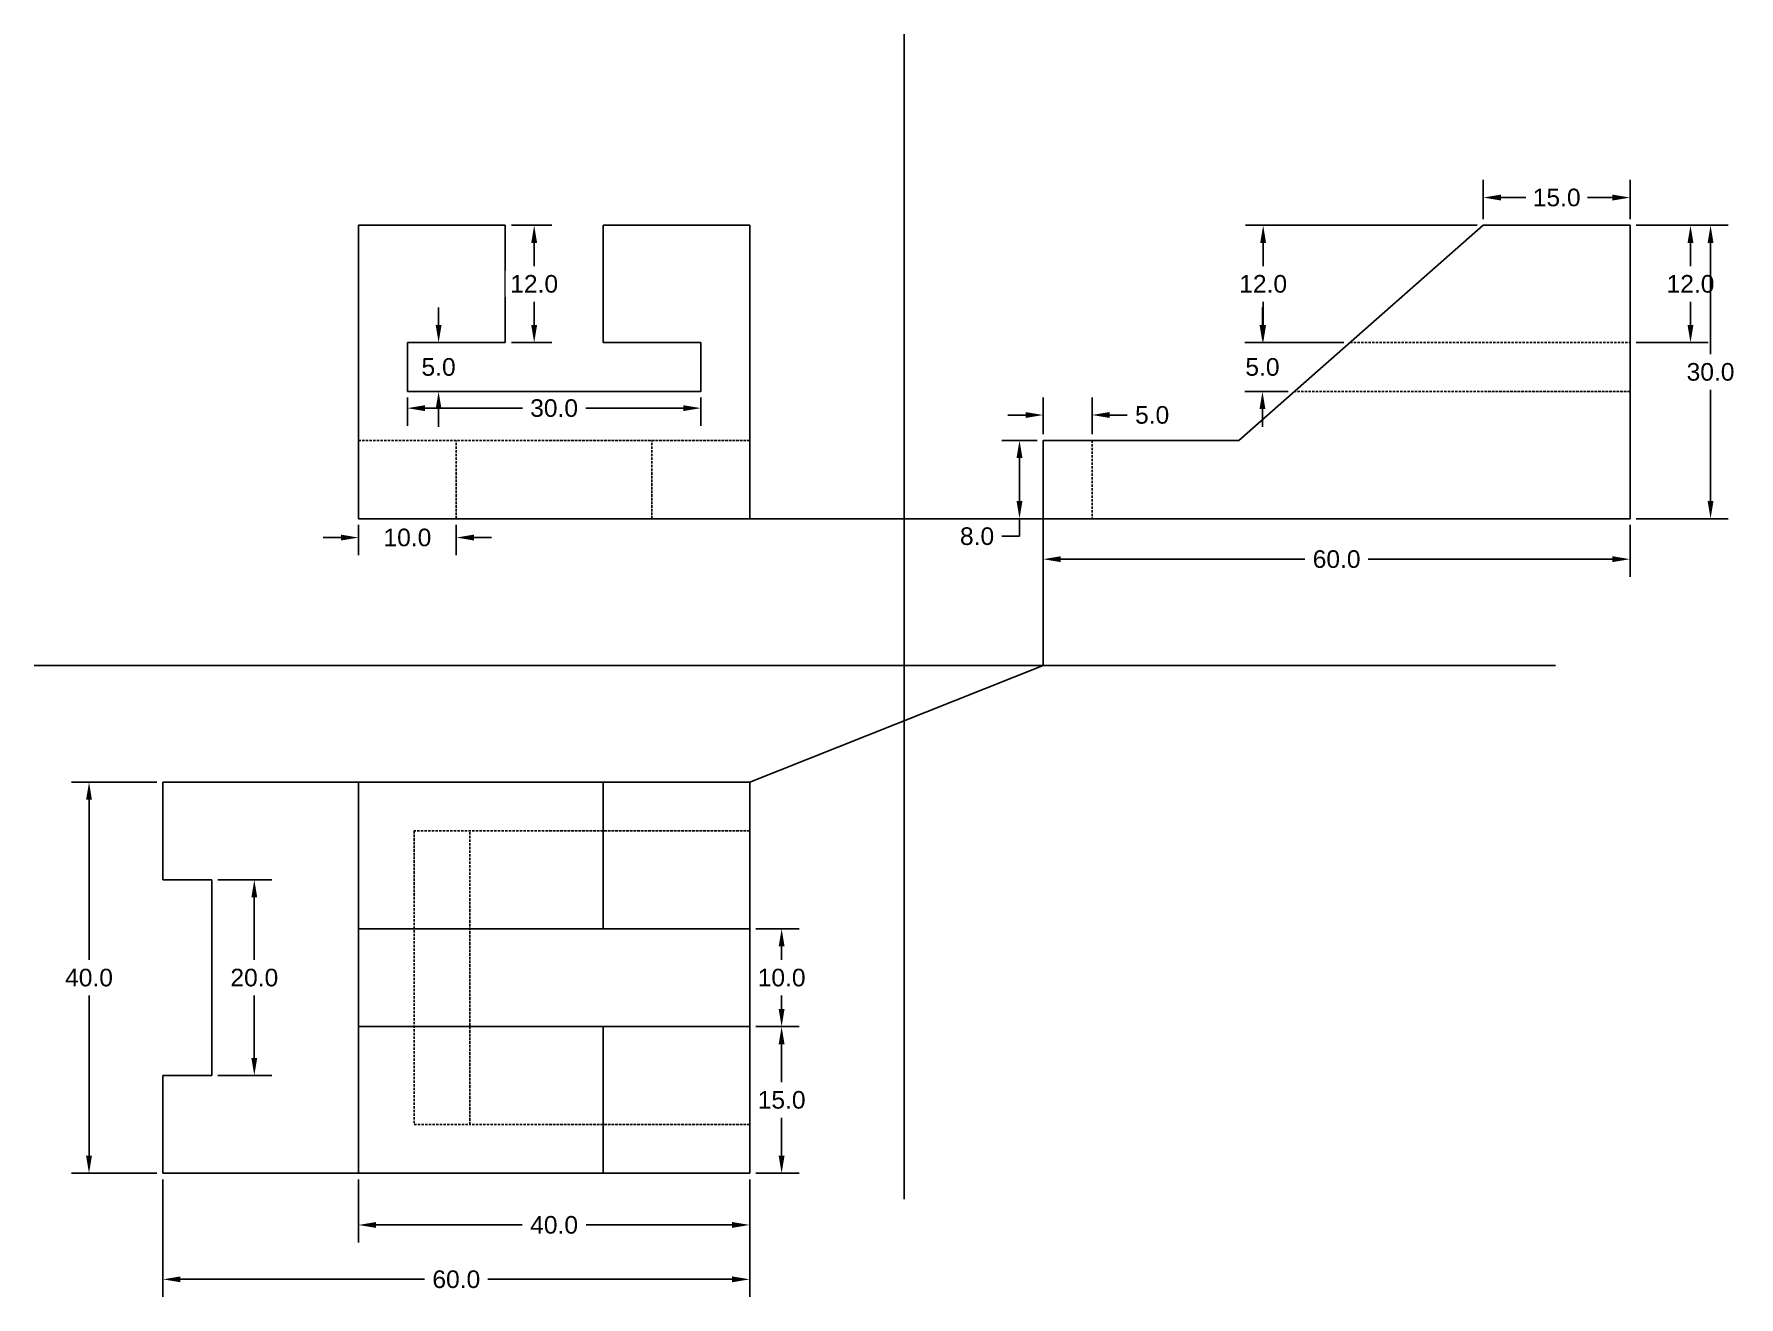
# Model space of a CAD drawing. Header units: inches. Extents: x 142 to 316, y 124 to 253.
import ezdxf

# ---------------------------------------------------------------- set-up
doc = ezdxf.new("R2010")
doc.units = ezdxf.units.IN
doc.header["$MEASUREMENT"] = 0
doc.linetypes.add('HIDDEN', pattern=[0.375, 0.25, -0.125])
for name, color, linetype in [('dymention', 1, 'Continuous'), ('hidden line', 2, 'HIDDEN'), ('separation', 5, 'Continuous')]:
    doc.layers.add(name, color=color, linetype=linetype)
doc.styles.get("Standard").update_dxf_attribs({"font": 'arial.ttf'})
doc.dimstyles.get("Standard").update_dxf_attribs({"dimscale": 10, "dimtxt": 0.18, "dimasz": 0.18, "dimexe": 0.18, "dimexo": 0.0625, "dimgap": 0.09, "dimtad": 0, "dimtih": 1, "dimtoh": 1, "dimdec": 1, "dimzin": 0, "dimdsep": 46, "dimtxsty": 'Standard', "dimcen": 0.09, "dimclrt": 4, "dimadec": 0, "dimazin": 0, "dimtfac": 1, "dimtdec": 1, "dimtofl": 0, "dimtmove": 0, "dimatfit": 3, "dimfxl": 1, "dimtfill": 1, "dimtfillclr": 256, "dimtolj": 1, "dimtzin": 0, "dimarcsym": 0})

# ---------------------------------------------------------------- blocks, each defined once
blk = doc.blocks.new('*D1')
at = {"layer": 'Defpoints', "color": 0, "transparency": 16777216}
for p in [(189.95, 233.24), (189.95, 221.24), (192.91, 221.24)]:
    blk.add_point(p, dxfattribs=at)
at = {"layer": 'dymention', "color": 0, "lineweight": -2, "transparency": 16777216}
for p, q in [((190.58, 233.24), (194.71, 233.24)), ((192.91, 231.44), (192.91, 229.06)), ((192.91, 223.04), (192.91, 225.42)), ((190.58, 221.24), (194.71, 221.24))]:
    blk.add_line(p, q, dxfattribs=at)
at = {"layer": 'dymention', "color": 0, "transparency": 16777216}
for points in [[(192.61, 231.44), (193.21, 231.44), (192.91, 233.24)], [(192.61, 223.04), (193.21, 223.04), (192.91, 221.24)]]:
    blk.add_solid(points, dxfattribs=at)
at = {"layer": 'dymention', "color": 4, "transparency": 16777216, "insert": (192.91, 227.24), "char_height": 1.8, "attachment_point": 5, "bg_fill": 3, "box_fill_scale": 1.25, "bg_fill_color": 256, "bg_fill_true_color": 13158600, "bg_fill_transparency": 0}
blk.add_mtext('\\A1;12.0', dxfattribs=at)
blk = doc.blocks.new('*D2')
at = {"layer": 'Defpoints', "color": 0, "transparency": 16777216}
for p in [(304.95, 233.24), (304.95, 221.24), (311.13, 221.24)]:
    blk.add_point(p, dxfattribs=at)
at = {"layer": 'dymention', "color": 0, "lineweight": -2, "transparency": 16777216}
for p, q in [((305.58, 233.24), (312.93, 233.24)), ((311.13, 231.44), (311.13, 229.06)), ((311.13, 223.04), (311.13, 225.42)), ((305.58, 221.24), (312.93, 221.24))]:
    blk.add_line(p, q, dxfattribs=at)
at = {"layer": 'dymention', "color": 0, "transparency": 16777216}
for points in [[(310.83, 231.44), (311.43, 231.44), (311.13, 233.24)], [(310.83, 223.04), (311.43, 223.04), (311.13, 221.24)]]:
    blk.add_solid(points, dxfattribs=at)
at = {"layer": 'dymention', "color": 4, "transparency": 16777216, "insert": (311.13, 227.24), "char_height": 1.8, "attachment_point": 5, "bg_fill": 3, "box_fill_scale": 1.25, "bg_fill_color": 256, "bg_fill_true_color": 13158600, "bg_fill_transparency": 0}
blk.add_mtext('\\A1;12.0', dxfattribs=at)
blk = doc.blocks.new('*D3')
at = {"layer": 'Defpoints', "color": 0, "transparency": 16777216}
for p in [(304.95, 233.24), (304.95, 203.24), (313.18, 203.24)]:
    blk.add_point(p, dxfattribs=at)
at = {"layer": 'dymention', "color": 0, "lineweight": -2, "transparency": 16777216}
for p, q in [((305.58, 233.24), (314.98, 233.24)), ((313.18, 231.44), (313.18, 220.06)), ((313.18, 205.04), (313.18, 216.42)), ((305.58, 203.24), (314.98, 203.24))]:
    blk.add_line(p, q, dxfattribs=at)
at = {"layer": 'dymention', "color": 0, "transparency": 16777216}
for points in [[(312.88, 231.44), (313.48, 231.44), (313.18, 233.24)], [(312.88, 205.04), (313.48, 205.04), (313.18, 203.24)]]:
    blk.add_solid(points, dxfattribs=at)
at = {"layer": 'dymention', "color": 4, "transparency": 16777216, "insert": (313.18, 218.24), "char_height": 1.8, "attachment_point": 5, "bg_fill": 3, "box_fill_scale": 1.25, "bg_fill_color": 256, "bg_fill_true_color": 13158600, "bg_fill_transparency": 0}
blk.add_mtext('\\A1;30.0', dxfattribs=at)
blk = doc.blocks.new('*D4')
at = {"layer": 'Defpoints', "color": 0, "transparency": 16777216}
for p in [(244.95, 203.24), (304.95, 203.24), (304.95, 199.1)]:
    blk.add_point(p, dxfattribs=at)
at = {"layer": 'dymention', "color": 0, "lineweight": -2, "transparency": 16777216}
for p, q in [((244.95, 202.62), (244.95, 197.3)), ((304.95, 202.62), (304.95, 197.3)), ((246.75, 199.1), (271.71, 199.1)), ((303.15, 199.1), (278.19, 199.1))]:
    blk.add_line(p, q, dxfattribs=at)
at = {"layer": 'dymention', "color": 0, "transparency": 16777216}
for points in [[(246.75, 199.4), (246.75, 198.8), (244.95, 199.1)], [(303.15, 199.4), (303.15, 198.8), (304.95, 199.1)]]:
    blk.add_solid(points, dxfattribs=at)
at = {"layer": 'dymention', "color": 4, "transparency": 16777216, "insert": (274.95, 199.1), "char_height": 1.8, "attachment_point": 5, "bg_fill": 3, "box_fill_scale": 1.25, "bg_fill_color": 256, "bg_fill_true_color": 13158600, "bg_fill_transparency": 0}
blk.add_mtext('\\A1;60.0', dxfattribs=at)
blk = doc.blocks.new('*D5')
at = {"layer": 'Defpoints', "color": 0, "transparency": 16777216}
for p in [(244.95, 211.24), (242.53, 203.24), (244.95, 203.24)]:
    blk.add_point(p, dxfattribs=at)
at = {"layer": 'dymention', "color": 0, "lineweight": -2, "transparency": 16777216}
for p, q in [((244.33, 211.24), (240.73, 211.24)), ((242.53, 209.44), (242.53, 205.04)), ((244.33, 203.24), (240.73, 203.24)), ((242.53, 203.24), (242.53, 201.44)), ((242.53, 201.44), (240.73, 201.44))]:
    blk.add_line(p, q, dxfattribs=at)
at = {"layer": 'dymention', "color": 0, "transparency": 16777216}
for points in [[(242.23, 209.44), (242.83, 209.44), (242.53, 211.24)], [(242.23, 205.04), (242.83, 205.04), (242.53, 203.24)]]:
    blk.add_solid(points, dxfattribs=at)
at = {"layer": 'dymention', "color": 4, "transparency": 16777216, "insert": (238.19, 201.44), "char_height": 1.8, "attachment_point": 5, "bg_fill": 3, "box_fill_scale": 1.25, "bg_fill_color": 256, "bg_fill_true_color": 13158600, "bg_fill_transparency": 0}
blk.add_mtext('\\A1;8.0', dxfattribs=at)
blk = doc.blocks.new('*D6')
at = {"layer": 'Defpoints', "color": 0, "transparency": 16777216}
for p in [(267.37, 221.24), (276.32, 221.24), (270.64, 216.24)]:
    blk.add_point(p, dxfattribs=at)
at = {"layer": 'dymention', "color": 0, "lineweight": -2, "transparency": 16777216}
for p, q in [((267.37, 223.04), (267.37, 224.84)), ((275.69, 221.24), (265.57, 221.24)), ((270.01, 216.24), (265.57, 216.24)), ((267.37, 214.44), (267.37, 212.64))]:
    blk.add_line(p, q, dxfattribs=at)
at = {"layer": 'dymention', "color": 0, "transparency": 16777216}
for points in [[(267.07, 223.04), (267.67, 223.04), (267.37, 221.24)], [(267.07, 214.44), (267.67, 214.44), (267.37, 216.24)]]:
    blk.add_solid(points, dxfattribs=at)
at = {"layer": 'dymention', "color": 4, "transparency": 16777216, "insert": (267.37, 218.74), "char_height": 1.8, "attachment_point": 5, "bg_fill": 3, "box_fill_scale": 1.25, "bg_fill_color": 256, "bg_fill_true_color": 13158600, "bg_fill_transparency": 0}
blk.add_mtext('\\A1;5.0', dxfattribs=at)
blk = doc.blocks.new('*D7')
at = {"layer": 'Defpoints', "color": 0, "transparency": 16777216}
for p in [(289.95, 233.24), (267.44, 221.24), (276.32, 221.24)]:
    blk.add_point(p, dxfattribs=at)
at = {"layer": 'dymention', "color": 0, "lineweight": -2, "transparency": 16777216}
for p, q in [((289.33, 233.24), (265.64, 233.24)), ((267.44, 231.44), (267.44, 229.06)), ((267.44, 223.04), (267.44, 225.42)), ((275.69, 221.24), (265.64, 221.24))]:
    blk.add_line(p, q, dxfattribs=at)
at = {"layer": 'dymention', "color": 0, "transparency": 16777216}
for points in [[(267.14, 231.44), (267.74, 231.44), (267.44, 233.24)], [(267.14, 223.04), (267.74, 223.04), (267.44, 221.24)]]:
    blk.add_solid(points, dxfattribs=at)
at = {"layer": 'dymention', "color": 4, "transparency": 16777216, "insert": (267.44, 227.24), "char_height": 1.8, "attachment_point": 5, "bg_fill": 3, "box_fill_scale": 1.25, "bg_fill_color": 256, "bg_fill_true_color": 13158600, "bg_fill_transparency": 0}
blk.add_mtext('\\A1;12.0', dxfattribs=at)
blk = doc.blocks.new('*D8')
at = {"layer": 'Defpoints', "color": 0, "transparency": 16777216}
for p in [(179.95, 216.24), (209.95, 216.24), (209.95, 214.54)]:
    blk.add_point(p, dxfattribs=at)
at = {"layer": 'dymention', "color": 0, "lineweight": -2, "transparency": 16777216}
for p, q in [((179.95, 215.62), (179.95, 212.74)), ((181.75, 214.54), (191.72, 214.54)), ((208.15, 214.54), (198.19, 214.54)), ((209.95, 215.62), (209.95, 212.74))]:
    blk.add_line(p, q, dxfattribs=at)
at = {"layer": 'dymention', "color": 0, "transparency": 16777216}
for points in [[(181.75, 214.84), (181.75, 214.24), (179.95, 214.54)], [(208.15, 214.84), (208.15, 214.24), (209.95, 214.54)]]:
    blk.add_solid(points, dxfattribs=at)
at = {"layer": 'dymention', "color": 4, "transparency": 16777216, "insert": (194.95, 214.54), "char_height": 1.8, "attachment_point": 5, "bg_fill": 3, "box_fill_scale": 1.25, "bg_fill_color": 256, "bg_fill_true_color": 13158600, "bg_fill_transparency": 0}
blk.add_mtext('\\A1;30.0', dxfattribs=at)
blk = doc.blocks.new('*D9')
at = {"layer": 'Defpoints', "color": 0, "transparency": 16777216}
for p in [(174.95, 203.24), (184.95, 203.24), (184.95, 201.31)]:
    blk.add_point(p, dxfattribs=at)
at = {"layer": 'dymention', "color": 0, "lineweight": -2, "transparency": 16777216}
for p, q in [((174.95, 202.62), (174.95, 199.51)), ((184.95, 202.62), (184.95, 199.51)), ((173.15, 201.31), (171.35, 201.31)), ((186.75, 201.31), (188.55, 201.31))]:
    blk.add_line(p, q, dxfattribs=at)
at = {"layer": 'dymention', "color": 0, "transparency": 16777216}
for points in [[(173.15, 201.61), (173.15, 201.01), (174.95, 201.31)], [(186.75, 201.61), (186.75, 201.01), (184.95, 201.31)]]:
    blk.add_solid(points, dxfattribs=at)
at = {"layer": 'dymention', "color": 4, "transparency": 16777216, "insert": (179.95, 201.31), "char_height": 1.8, "attachment_point": 5, "bg_fill": 3, "box_fill_scale": 1.25, "bg_fill_color": 256, "bg_fill_true_color": 13158600, "bg_fill_transparency": 0}
blk.add_mtext('\\A1;10.0', dxfattribs=at)
blk = doc.blocks.new('*D10')
at = {"layer": 'Defpoints', "color": 0, "transparency": 16777216}
for p in [(249.95, 213.84), (244.95, 211.24), (249.95, 211.24)]:
    blk.add_point(p, dxfattribs=at)
at = {"layer": 'dymention', "color": 0, "lineweight": -2, "transparency": 16777216}
for p, q in [((244.95, 211.87), (244.95, 215.64)), ((249.95, 211.87), (249.95, 215.64)), ((243.15, 213.84), (241.35, 213.84)), ((251.75, 213.84), (253.55, 213.84))]:
    blk.add_line(p, q, dxfattribs=at)
at = {"layer": 'dymention', "color": 0, "transparency": 16777216}
for points in [[(243.15, 214.14), (243.15, 213.54), (244.95, 213.84)], [(251.75, 214.14), (251.75, 213.54), (249.95, 213.84)]]:
    blk.add_solid(points, dxfattribs=at)
at = {"layer": 'dymention', "color": 4, "transparency": 16777216, "insert": (256.09, 213.84), "char_height": 1.8, "attachment_point": 5, "bg_fill": 3, "box_fill_scale": 1.25, "bg_fill_color": 256, "bg_fill_true_color": 13158600, "bg_fill_transparency": 0}
blk.add_mtext('\\A1;5.0', dxfattribs=at)
blk = doc.blocks.new('*D11')
at = {"layer": 'Defpoints', "color": 0, "transparency": 16777216}
for p in [(179.95, 221.24), (179.95, 216.24), (183.14, 216.24)]:
    blk.add_point(p, dxfattribs=at)
at = {"layer": 'dymention', "color": 0, "lineweight": -2, "transparency": 16777216}
for p, q in [((183.14, 223.04), (183.14, 224.84)), ((180.58, 221.24), (184.94, 221.24)), ((180.58, 216.24), (184.94, 216.24)), ((183.14, 214.44), (183.14, 212.64))]:
    blk.add_line(p, q, dxfattribs=at)
at = {"layer": 'dymention', "color": 0, "transparency": 16777216}
for points in [[(182.84, 223.04), (183.44, 223.04), (183.14, 221.24)], [(182.84, 214.44), (183.44, 214.44), (183.14, 216.24)]]:
    blk.add_solid(points, dxfattribs=at)
at = {"layer": 'dymention', "color": 4, "transparency": 16777216, "insert": (183.14, 218.74), "char_height": 1.8, "attachment_point": 5, "bg_fill": 3, "box_fill_scale": 1.25, "bg_fill_color": 256, "bg_fill_true_color": 13158600, "bg_fill_transparency": 0}
blk.add_mtext('\\A1;5.0', dxfattribs=at)
blk = doc.blocks.new('*D12')
at = {"layer": 'Defpoints', "color": 0, "transparency": 16777216}
for p in [(304.95, 236.07), (289.95, 233.24), (304.95, 233.24)]:
    blk.add_point(p, dxfattribs=at)
at = {"layer": 'dymention', "color": 0, "lineweight": -2, "transparency": 16777216}
for p, q in [((289.95, 233.87), (289.95, 237.87)), ((304.95, 233.87), (304.95, 237.87)), ((291.75, 236.07), (294.3, 236.07)), ((303.15, 236.07), (300.6, 236.07))]:
    blk.add_line(p, q, dxfattribs=at)
at = {"layer": 'dymention', "color": 0, "transparency": 16777216}
for points in [[(291.75, 236.37), (291.75, 235.77), (289.95, 236.07)], [(303.15, 236.37), (303.15, 235.77), (304.95, 236.07)]]:
    blk.add_solid(points, dxfattribs=at)
at = {"layer": 'dymention', "color": 4, "transparency": 16777216, "insert": (297.45, 236.07), "char_height": 1.8, "attachment_point": 5, "bg_fill": 3, "box_fill_scale": 1.25, "bg_fill_color": 256, "bg_fill_true_color": 13158600, "bg_fill_transparency": 0}
blk.add_mtext('\\A1;15.0', dxfattribs=at)
blk = doc.blocks.new('*D13')
at = {"layer": 'Defpoints', "color": 0, "transparency": 16777216}
for p in [(214.95, 151.31), (218.21, 151.31), (214.95, 136.31)]:
    blk.add_point(p, dxfattribs=at)
at = {"layer": 'dymention', "color": 0, "lineweight": -2, "transparency": 16777216}
for p, q in [((215.58, 151.31), (220.01, 151.31)), ((218.21, 149.51), (218.21, 145.63)), ((218.21, 138.11), (218.21, 141.99)), ((215.58, 136.31), (220.01, 136.31))]:
    blk.add_line(p, q, dxfattribs=at)
at = {"layer": 'dymention', "color": 0, "transparency": 16777216}
for points in [[(217.91, 149.51), (218.51, 149.51), (218.21, 151.31)], [(217.91, 138.11), (218.51, 138.11), (218.21, 136.31)]]:
    blk.add_solid(points, dxfattribs=at)
at = {"layer": 'dymention', "color": 4, "transparency": 16777216, "insert": (218.21, 143.81), "char_height": 1.8, "attachment_point": 5, "bg_fill": 3, "box_fill_scale": 1.25, "bg_fill_color": 256, "bg_fill_true_color": 13158600, "bg_fill_transparency": 0}
blk.add_mtext('\\A1;15.0', dxfattribs=at)
blk = doc.blocks.new('*D14')
at = {"layer": 'Defpoints', "color": 0, "transparency": 16777216}
for p in [(214.95, 161.31), (218.21, 161.31), (214.95, 151.31)]:
    blk.add_point(p, dxfattribs=at)
at = {"layer": 'dymention', "color": 0, "lineweight": -2, "transparency": 16777216}
for p, q in [((215.58, 161.31), (220.01, 161.31)), ((218.21, 159.51), (218.21, 158.13)), ((218.21, 153.11), (218.21, 154.49)), ((215.58, 151.31), (220.01, 151.31))]:
    blk.add_line(p, q, dxfattribs=at)
at = {"layer": 'dymention', "color": 0, "transparency": 16777216}
for points in [[(217.91, 159.51), (218.51, 159.51), (218.21, 161.31)], [(217.91, 153.11), (218.51, 153.11), (218.21, 151.31)]]:
    blk.add_solid(points, dxfattribs=at)
at = {"layer": 'dymention', "color": 4, "transparency": 16777216, "insert": (218.21, 156.31), "char_height": 1.8, "attachment_point": 5, "bg_fill": 3, "box_fill_scale": 1.25, "bg_fill_color": 256, "bg_fill_true_color": 13158600, "bg_fill_transparency": 0}
blk.add_mtext('\\A1;10.0', dxfattribs=at)
blk = doc.blocks.new('*D15')
at = {"layer": 'Defpoints', "color": 0, "transparency": 16777216}
for p in [(174.95, 136.31), (214.95, 136.31), (174.95, 131.03)]:
    blk.add_point(p, dxfattribs=at)
at = {"layer": 'dymention', "color": 0, "lineweight": -2, "transparency": 16777216}
for p, q in [((174.95, 135.69), (174.95, 129.23)), ((214.95, 135.69), (214.95, 129.23)), ((176.75, 131.03), (191.68, 131.03)), ((213.15, 131.03), (198.22, 131.03))]:
    blk.add_line(p, q, dxfattribs=at)
at = {"layer": 'dymention', "color": 0, "transparency": 16777216}
for points in [[(176.75, 131.33), (176.75, 130.73), (174.95, 131.03)], [(213.15, 131.33), (213.15, 130.73), (214.95, 131.03)]]:
    blk.add_solid(points, dxfattribs=at)
at = {"layer": 'dymention', "color": 4, "transparency": 16777216, "insert": (194.95, 131.03), "char_height": 1.8, "attachment_point": 5, "bg_fill": 3, "box_fill_scale": 1.25, "bg_fill_color": 256, "bg_fill_true_color": 13158600, "bg_fill_transparency": 0}
blk.add_mtext('\\A1;40.0', dxfattribs=at)
blk = doc.blocks.new('*D16')
at = {"layer": 'Defpoints', "color": 0, "transparency": 16777216}
for p in [(154.95, 136.31), (214.95, 136.31), (154.95, 125.47)]:
    blk.add_point(p, dxfattribs=at)
at = {"layer": 'dymention', "color": 0, "lineweight": -2, "transparency": 16777216}
for p, q in [((154.95, 135.69), (154.95, 123.67)), ((214.95, 135.69), (214.95, 123.67)), ((156.75, 125.47), (181.71, 125.47)), ((213.15, 125.47), (188.19, 125.47))]:
    blk.add_line(p, q, dxfattribs=at)
at = {"layer": 'dymention', "color": 0, "transparency": 16777216}
for points in [[(156.75, 125.77), (156.75, 125.17), (154.95, 125.47)], [(213.15, 125.77), (213.15, 125.17), (214.95, 125.47)]]:
    blk.add_solid(points, dxfattribs=at)
at = {"layer": 'dymention', "color": 4, "transparency": 16777216, "insert": (184.95, 125.47), "char_height": 1.8, "attachment_point": 5, "bg_fill": 3, "box_fill_scale": 1.25, "bg_fill_color": 256, "bg_fill_true_color": 13158600, "bg_fill_transparency": 0}
blk.add_mtext('\\A1;60.0', dxfattribs=at)
blk = doc.blocks.new('*D17')
at = {"layer": 'Defpoints', "color": 0, "transparency": 16777216}
for p in [(147.4, 176.31), (154.95, 176.31), (154.95, 136.31)]:
    blk.add_point(p, dxfattribs=at)
at = {"layer": 'dymention', "color": 0, "lineweight": -2, "transparency": 16777216}
for p, q in [((154.33, 176.31), (145.6, 176.31)), ((147.4, 174.51), (147.4, 158.13)), ((147.4, 138.11), (147.4, 154.49)), ((154.33, 136.31), (145.6, 136.31))]:
    blk.add_line(p, q, dxfattribs=at)
at = {"layer": 'dymention', "color": 0, "transparency": 16777216}
for points in [[(147.1, 174.51), (147.7, 174.51), (147.4, 176.31)], [(147.1, 138.11), (147.7, 138.11), (147.4, 136.31)]]:
    blk.add_solid(points, dxfattribs=at)
at = {"layer": 'dymention', "color": 4, "transparency": 16777216, "insert": (147.4, 156.31), "char_height": 1.8, "attachment_point": 5, "bg_fill": 3, "box_fill_scale": 1.25, "bg_fill_color": 256, "bg_fill_true_color": 13158600, "bg_fill_transparency": 0}
blk.add_mtext('\\A1;40.0', dxfattribs=at)
blk = doc.blocks.new('*D18')
at = {"layer": 'Defpoints', "color": 0, "transparency": 16777216}
for p in [(159.95, 166.31), (164.3, 166.31), (159.95, 146.31)]:
    blk.add_point(p, dxfattribs=at)
at = {"layer": 'dymention', "color": 0, "lineweight": -2, "transparency": 16777216}
for p, q in [((160.58, 166.31), (166.1, 166.31)), ((164.3, 164.51), (164.3, 158.13)), ((164.3, 148.11), (164.3, 154.49)), ((160.58, 146.31), (166.1, 146.31))]:
    blk.add_line(p, q, dxfattribs=at)
at = {"layer": 'dymention', "color": 0, "transparency": 16777216}
for points in [[(164, 164.51), (164.6, 164.51), (164.3, 166.31)], [(164, 148.11), (164.6, 148.11), (164.3, 146.31)]]:
    blk.add_solid(points, dxfattribs=at)
at = {"layer": 'dymention', "color": 4, "transparency": 16777216, "insert": (164.3, 156.31), "char_height": 1.8, "attachment_point": 5, "bg_fill": 3, "box_fill_scale": 1.25, "bg_fill_color": 256, "bg_fill_true_color": 13158600, "bg_fill_transparency": 0}
blk.add_mtext('\\A1;20.0', dxfattribs=at)

msp = doc.modelspace()

# ---------------------------------------------------------------- linework, layer by layer
for p, q in [((174.95, 211.24), (174.95, 233.24)), ((174.95, 233.24), (189.95, 233.24)), ((189.95, 233.24), (189.95, 221.24)), ((214.95, 233.24), (199.95, 233.24)), ((199.95, 233.24), (199.95, 221.24)), ((214.95, 211.24), (214.95, 233.24)), ((189.95, 221.24), (179.95, 221.24)), ((179.95, 221.24), (179.95, 216.24)), ((199.95, 221.24), (209.95, 221.24)), ((209.95, 221.24), (209.95, 216.24)), ((179.95, 216.24), (189.95, 216.24)), ((179.95, 216.24), (194.95, 216.24)), ((189.95, 216.24), (209.95, 216.24)), ((209.95, 216.24), (194.95, 216.24)), ((174.95, 203.24), (174.95, 211.24)), ((214.95, 203.24), (214.95, 211.24)), ((244.95, 211.24), (264.95, 211.24)), ((184.95, 203.24), (174.95, 203.24)), ((204.95, 203.24), (184.95, 203.24)), ((214.95, 203.24), (204.95, 203.24)), ((154.95, 166.31), (154.95, 176.31)), ((154.95, 176.31), (199.95, 176.31)), ((174.95, 136.31), (174.95, 176.31)), ((199.95, 176.31), (199.95, 161.31)), ((214.95, 176.31), (199.95, 176.31)), ((214.95, 161.31), (214.95, 176.31)), ((159.95, 166.31), (154.95, 166.31)), ((159.95, 146.31), (159.95, 166.31)), ((199.95, 161.31), (174.95, 161.31)), ((199.95, 161.31), (214.95, 161.31)), ((214.95, 151.31), (214.95, 161.31)), ((199.95, 151.31), (174.95, 151.31)), ((199.95, 136.31), (199.95, 151.31)), ((199.95, 151.31), (214.95, 151.31)), ((214.95, 136.31), (214.95, 151.31)), ((154.95, 136.31), (154.95, 146.31)), ((154.95, 146.31), (159.95, 146.31)), ((199.95, 136.31), (154.95, 136.31)), ((214.95, 136.31), (199.95, 136.31))]:
    msp.add_line(p, q)
at = {"layer": 'Defpoints'}
for p, q in [((264.95, 211.24), (289.95, 233.24)), ((304.95, 233.24), (289.95, 233.24)), ((304.95, 203.24), (304.95, 233.24)), ((244.95, 211.24), (244.95, 203.24)), ((244.95, 203.24), (304.95, 203.24))]:
    msp.add_line(p, q, dxfattribs=at)
at = {"layer": 'hidden line'}
for p, q in [((276.32, 221.24), (304.95, 221.24)), ((304.95, 216.24), (270.64, 216.24)), ((174.95, 211.24), (214.95, 211.24)), ((184.95, 203.24), (184.95, 211.24)), ((204.95, 203.24), (204.95, 211.24)), ((249.95, 211.24), (249.95, 203.24)), ((214.95, 171.31), (180.64, 171.31)), ((180.64, 171.31), (180.64, 141.31)), ((214.95, 171.31), (186.32, 171.31)), ((186.32, 141.31), (186.32, 171.31)), ((180.64, 141.31), (186.32, 141.31)), ((214.95, 141.31), (186.32, 141.31))]:
    msp.add_line(p, q, dxfattribs=at)
at = {"layer": 'separation'}
for p, q in [((230.75, 133.66), (230.75, 252.79)), ((244.95, 203.24), (214.95, 203.24)), ((297.32, 188.24), (141.79, 188.24)), ((214.95, 176.31), (244.95, 188.24))]:
    msp.add_line(p, q, dxfattribs=at)

# ---------------------------------------------------------------- next in the draw order: dimensions: what is measured, and where the dimension line sits
at = {"layer": 'dymention'}
for base, p1, p2, angle, picture, middle in [((192.91, 221.24), (189.95, 233.24), (189.95, 221.24), 90, '*D1', (192.91, 227.24)), ((311.13, 221.24), (304.95, 233.24), (304.95, 221.24), 90, '*D2', (311.13, 227.24)), ((267.37, 221.24), (270.64, 216.24), (276.32, 221.24), 90, '*D6', (267.37, 218.74)), ((164.3, 166.31), (159.95, 146.31), (159.95, 166.31), 270, '*D18', (164.3, 156.31)), ((218.21, 151.31), (214.95, 136.31), (214.95, 151.31), 90, '*D13', (218.21, 143.81))]:
    dim = msp.add_linear_dim(base=base, p1=p1, p2=p2, angle=angle, dimstyle='Standard', dxfattribs=at)
    dim.commit()
    dim.dimension.update_dxf_attribs({"geometry": picture, "text_midpoint": middle})
for base, p1, p2, picture, middle in [((209.95, 214.54), (179.95, 216.24), (209.95, 216.24), '*D8', (194.95, 214.54)), ((184.95, 201.31), (174.95, 203.24), (184.95, 203.24), '*D9', (179.95, 201.31))]:
    dim = msp.add_linear_dim(base=base, p1=p1, p2=p2, dimstyle='Standard', dxfattribs=at)
    dim.commit()
    dim.dimension.update_dxf_attribs({"geometry": picture, "text_midpoint": middle})

# ---------------------------------------------------------------- next in the draw order: dimensions: what is measured, and where the dimension line sits
for base, p1, p2, angle, picture, middle in [((267.44, 221.24), (289.95, 233.24), (276.32, 221.24), 90, '*D7', (267.44, 227.24)), ((313.18, 203.24), (304.95, 233.24), (304.95, 203.24), 90, '*D3', (313.18, 218.24)), ((183.14, 216.24), (179.95, 221.24), (179.95, 216.24), 90, '*D11', (183.14, 218.74)), ((218.21, 161.31), (214.95, 151.31), (214.95, 161.31), 90, '*D14', (218.21, 156.31)), ((174.95, 131.03), (214.95, 136.31), (174.95, 136.31), 180, '*D15', (194.95, 131.03))]:
    dim = msp.add_linear_dim(base=base, p1=p1, p2=p2, angle=angle, dimstyle='Standard', dxfattribs=at)
    dim.commit()
    dim.dimension.update_dxf_attribs({"geometry": picture, "text_midpoint": middle})

# ---------------------------------------------------------------- next in the draw order: dimensions: what is measured, and where the dimension line sits
for base, p1, p2, picture, middle in [((304.95, 236.07), (289.95, 233.24), (304.95, 233.24), '*D12', (297.45, 236.07)), ((304.95, 199.1), (244.95, 203.24), (304.95, 203.24), '*D4', (274.95, 199.1))]:
    dim = msp.add_linear_dim(base=base, p1=p1, p2=p2, dimstyle='Standard', dxfattribs=at)
    dim.commit()
    dim.dimension.update_dxf_attribs({"geometry": picture, "text_midpoint": middle})
dim = msp.add_linear_dim(base=(154.95, 125.47), p1=(214.95, 136.31), p2=(154.95, 136.31), angle=180, dimstyle='Standard', dxfattribs=at)
dim.commit()
dim.dimension.update_dxf_attribs({"geometry": '*D16', "text_midpoint": (184.95, 125.47)})

# ---------------------------------------------------------------- next in the draw order: dimensions: what is measured, and where the dimension line sits
for base, p1, p2, angle, picture, middle in [((242.53, 203.24), (244.95, 211.24), (244.95, 203.24), 90, '*D5', (238.19, 201.44)), ((147.4, 176.31), (154.95, 136.31), (154.95, 176.31), 270, '*D17', (147.4, 156.31))]:
    dim = msp.add_linear_dim(base=base, p1=p1, p2=p2, angle=angle, dimstyle='Standard', dxfattribs=at)
    dim.commit()
    dim.dimension.update_dxf_attribs({"geometry": picture, "text_midpoint": middle})

# ---------------------------------------------------------------- next in the draw order: linework, layer by layer
at = {"layer": 'separation'}
msp.add_line((244.95, 203.24), (244.95, 188.24), dxfattribs=at)

# ---------------------------------------------------------------- next in the draw order: dimensions: what is measured, and where the dimension line sits
at = {"layer": 'dymention'}
dim = msp.add_linear_dim(base=(249.95, 213.84), p1=(244.95, 211.24), p2=(249.95, 211.24), dimstyle='Standard', dxfattribs=at)
dim.commit()
dim.dimension.update_dxf_attribs({"geometry": '*D10', "text_midpoint": (256.09, 213.84)})

doc.saveas('drawing.dxf')
